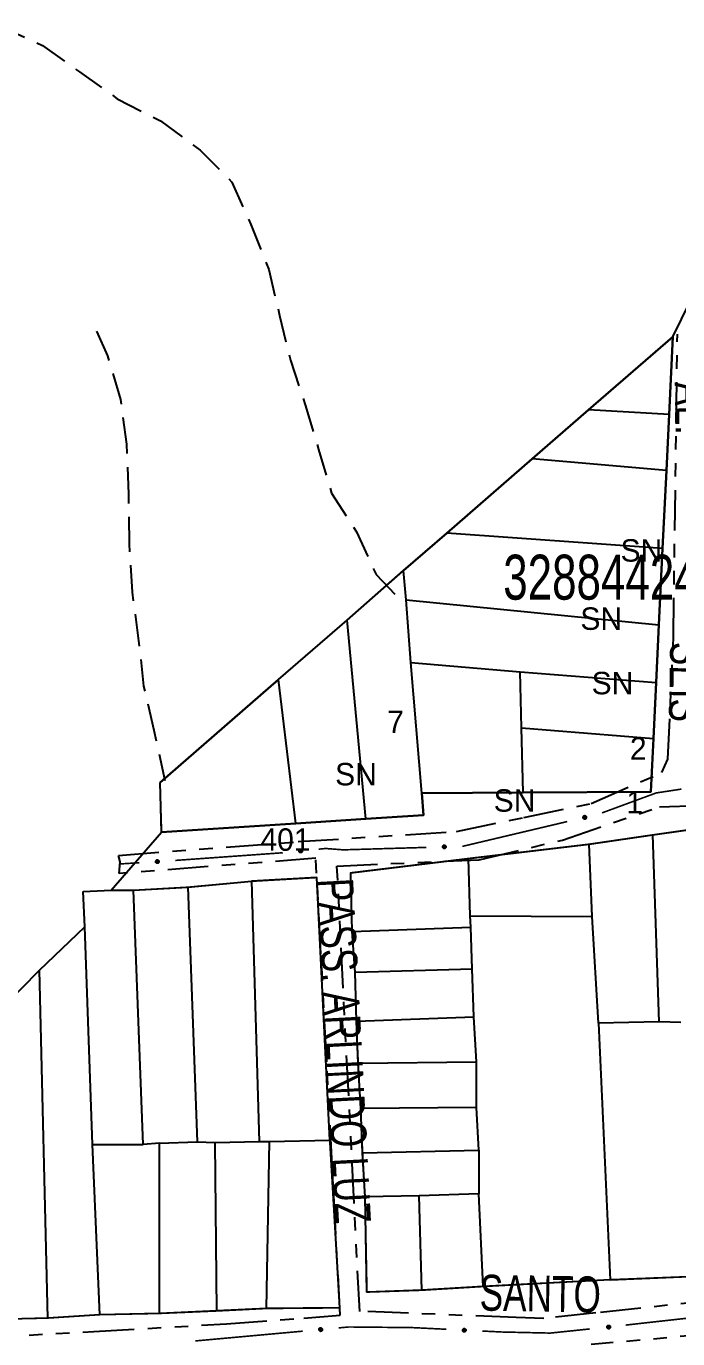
# Model space of a CAD drawing. Extents: x 203604 to 204690, y 4848469 to 4850418.
# Drawn here: x 204225.5 to 204298, y 4848665.4 to 4848811.4 of the extents above; entities that cross this region are included whole.
import ezdxf
from ezdxf.enums import TextEntityAlignment as Align

# ---------------------------------------------------------------- set-up
doc = ezdxf.new("R2010")
doc.units = 0
doc.header["$LTSCALE"] = 1.5
doc.header["$MEASUREMENT"] = 0
doc.linetypes.add('TRACO_15', pattern=[3, 2, -1])
doc.linetypes.add('TRACO_25', pattern=[8, 3, -1, 1, -1, 1, -1])
for name, color, linetype in [('CD_MALHA_LOTES', 7, 'CONTINUOUS'), ('CD_TXT_QUADRA', 2, 'CONTINUOUS'), ('RU-QUADRA', 210, 'CONTINUOUS'), ('SV-CAMINHO-TRILHA', 20, 'CONTINUOUS'), ('SV-EIXO-RUA-N-PAV', 6, 'CONTINUOUS'), ('SV-RUA-NAO-PAV', 7, 'CONTINUOUS'), ('SV-TXT-RUA-N-PAV', 7, 'CONTINUOUS'), ('SV-TXT-VIA-ATUAL', 250, 'CONTINUOUS'), ('Th_NmrPort', 7, 'CONTINUOUS')]:
    doc.layers.add(name, color=color, linetype=linetype)
doc.styles.add('ARIAL', font='ARIAL.SHX')

msp = doc.modelspace()

# ---------------------------------------------------------------- linework, layer by layer
at = {"layer": 'CD_MALHA_LOTES', "linetype": 'Continuous', "flags": 128}
for points in [[(204297.42, 4848776.88), (204300.35, 4848782.84)], [(204288.05, 4848768.74), (204297.42, 4848776.88)], [(204297.42, 4848776.88), (204297, 4848768.23)], [(204281.76, 4848763.27), (204288.05, 4848768.74)], [(204297, 4848768.23), (204288.05, 4848768.74)], [(204297, 4848768.23), (204296.7, 4848761.98)], [(204272.28, 4848755.03), (204281.76, 4848763.27)], [(204296.7, 4848761.98), (204281.76, 4848763.27)], [(204296.7, 4848761.98), (204296.28, 4848753.3)], [(204267.46, 4848750.85), (204272.28, 4848755.03)], [(204296.28, 4848753.3), (204272.28, 4848755.03)], [(204296.28, 4848753.3), (204295.88, 4848744.81)], [(204261.17, 4848745.33), (204267.46, 4848750.85)], [(204267.76, 4848747.58), (204267.46, 4848750.85)], [(204267.76, 4848747.58), (204295.88, 4848744.81)], [(204268.28, 4848740.64), (204267.76, 4848747.58)], [(204253.54, 4848738.74), (204261.17, 4848745.33)], [(204263.26, 4848723.23), (204261.17, 4848745.33)], [(204295.88, 4848744.81), (204295.57, 4848738.39)], [(204269.5, 4848726.08), (204268.28, 4848740.64)], [(204268.28, 4848740.64), (204280.42, 4848739.6)], [(204240.37, 4848727.29), (204253.54, 4848738.74)], [(204255.47, 4848722.72), (204253.54, 4848738.74)], [(204280.42, 4848739.6), (204295.57, 4848738.39)], [(204280.58, 4848733.36), (204280.42, 4848739.6)], [(204295.57, 4848738.39), (204295.27, 4848732.16)], [(204280.58, 4848733.36), (204295.27, 4848732.16)], [(204280.77, 4848726.15), (204280.58, 4848733.36)], [(204295.27, 4848732.16), (204294.99, 4848726.25)], [(204240.54, 4848721.74), (204240.37, 4848727.29)], [(204280.77, 4848726.15), (204269.5, 4848726.08)], [(204269.5, 4848726.08), (204269.67, 4848723.65)], [(204294.99, 4848726.25), (204280.77, 4848726.15)], [(204255.47, 4848722.72), (204240.54, 4848721.74)], [(204263.26, 4848723.23), (204255.47, 4848722.72)], [(204269.67, 4848723.65), (204263.26, 4848723.23)], [(204295.201549, 4848721.448782), (204301.501108, 4848722.34872)], [(204234.922801, 4848715.279559), (204240.54, 4848721.74)], [(204288.105891, 4848720.410394), (204295.201549, 4848721.448782)], [(204295.893808, 4848700.646391), (204295.201549, 4848721.448782)], [(204274.676061, 4848718.818197), (204288.105891, 4848720.410394)], [(204288.452021, 4848712.380186), (204288.105891, 4848720.410394)], [(204261.59236, 4848717.226001), (204274.676061, 4848718.818197)], [(204274.883739, 4848712.449412), (204274.676061, 4848718.818197)], [(204257.793527, 4848716.691757), (204250.560315, 4848716.278431)], [(204259.240169, 4848687.48336), (204257.793527, 4848716.691757)], [(204261.730812, 4848710.684151), (204261.59236, 4848717.226001)], [(204231.822853, 4848715.141783), (204234.922801, 4848715.279559)], [(204231.995072, 4848711.215183), (204231.822853, 4848715.141783)], [(204234.922801, 4848715.279559), (204237.402759, 4848715.279559)], [(204237.402759, 4848715.279559), (204243.464879, 4848715.623998)], [(204238.504963, 4848687.001146), (204237.402759, 4848715.279559)], [(204243.464879, 4848715.623998), (204250.560315, 4848716.278431)], [(204243.464879, 4848715.623998), (204244.498195, 4848687.276697)], [(204250.560315, 4848716.278431), (204251.386968, 4848687.345585)], [(204274.952965, 4848711.168732), (204274.883739, 4848712.449412)], [(204274.883739, 4848712.449412), (204288.452021, 4848712.380186)], [(204289.14428, 4848700.507939), (204288.452021, 4848712.380186)], [(204226.966268, 4848706.393042), (204231.995072, 4848711.215183)], [(204232.856169, 4848687.001146), (204231.995072, 4848711.215183)], [(204261.730812, 4848710.684151), (204274.952965, 4848711.168732)], [(204262.076942, 4848706.184465), (204261.730812, 4848710.684151)], [(204275.091416, 4848706.530595), (204274.952965, 4848711.168732)], [(204220.973036, 4848700.330922), (204226.966268, 4848706.393042)], [(204227.861809, 4848667.678138), (204226.966268, 4848706.393042)], [(204262.076942, 4848706.184465), (204275.091416, 4848706.530595)], [(204262.215394, 4848700.715617), (204262.076942, 4848706.184465)], [(204275.299094, 4848701.200198), (204275.091416, 4848706.530595)], [(204262.215394, 4848700.715617), (204275.299094, 4848701.200198)], [(204262.423072, 4848696.042867), (204262.215394, 4848700.715617)], [(204275.575998, 4848696.181319), (204275.299094, 4848701.200198)], [(204295.893808, 4848700.646391), (204289.14428, 4848700.507939)], [(204289.14428, 4848700.507939), (204290.459573, 4848671.952244)], [(204298.316715, 4848700.577165), (204295.893808, 4848700.646391)], [(204262.423072, 4848696.042867), (204275.575998, 4848696.181319)], [(204262.699975, 4848690.989374), (204262.423072, 4848696.042867)], [(204275.575998, 4848691.127826), (204275.575998, 4848696.181319)], [(204275.575998, 4848691.127826), (204262.699975, 4848690.989374)], [(204262.907653, 4848686.074333), (204262.699975, 4848690.989374)], [(204275.852902, 4848686.351237), (204275.575998, 4848691.127826)], [(204240.296044, 4848687.138922), (204244.498195, 4848687.276697)], [(204244.498195, 4848687.276697), (204246.495939, 4848687.207809)], [(204246.495939, 4848687.207809), (204251.386968, 4848687.345585)], [(204246.702602, 4848668.470347), (204246.495939, 4848687.207809)], [(204251.386968, 4848687.345585), (204252.558059, 4848687.345585)], [(204252.213621, 4848668.745898), (204252.558059, 4848687.345585)], [(204252.558059, 4848687.345585), (204259.240169, 4848687.48336)], [(204259.240169, 4848687.48336), (204260.342373, 4848668.814786)], [(204233.682822, 4848668.057021), (204232.856169, 4848687.001146)], [(204232.856169, 4848687.001146), (204238.504963, 4848687.001146)], [(204240.296044, 4848687.138922), (204238.504963, 4848687.001146)], [(204240.296044, 4848668.194796), (204240.296044, 4848687.138922)], [(204262.907653, 4848686.074333), (204275.852902, 4848686.351237)], [(204263.184557, 4848681.159292), (204262.907653, 4848686.074333)], [(204275.852902, 4848686.351237), (204275.852902, 4848681.505422)], [(204275.852902, 4848681.505422), (204269.207213, 4848681.297744)], [(204276.337483, 4848671.190758), (204275.852902, 4848681.505422)], [(204269.207213, 4848681.297744), (204263.184557, 4848681.159292)], [(204263.392235, 4848670.567725), (204263.184557, 4848681.159292)], [(204269.484116, 4848670.775403), (204269.207213, 4848681.297744)], [(204276.337483, 4848671.190758), (204269.484116, 4848670.775403)], [(204290.459573, 4848671.952244), (204276.337483, 4848671.190758)], [(204290.459573, 4848671.952244), (204299.285878, 4848672.298373)], [(204269.484116, 4848670.775403), (204263.392235, 4848670.567725)], [(204246.702602, 4848668.470347), (204240.296044, 4848668.194796)], [(204252.213621, 4848668.745898), (204246.702602, 4848668.470347)], [(204260.342373, 4848668.814786), (204252.213621, 4848668.745898)], [(204227.861809, 4848667.678138), (204222.006352, 4848667.540363)], [(204233.682822, 4848668.057021), (204227.861809, 4848667.678138)], [(204240.296044, 4848668.194796), (204233.682822, 4848668.057021)]]:
    msp.add_lwpolyline(points, dxfattribs=at)
at = {"layer": 'RU-QUADRA', "linetype": 'Continuous'}
for points in [[(204297.42, 4848776.88, 0.18, 0.18, 0), (204300.35, 4848782.84, 0.18, 0.18, 0)], [(204261.17, 4848745.33, 0.18, 0.18, 0), (204267.46, 4848750.85, 0.18, 0.18, 0)], [(204253.54, 4848738.74, 0.18, 0.18, 0), (204261.17, 4848745.33, 0.18, 0.18, 0)], [(204240.54, 4848721.74, 0.18, 0.18, 0), (204240.37, 4848727.29, 0.18, 0.18, 0)], [(204222.006352, 4848667.540363, 0.18, 0.18, 0), (204227.861809, 4848667.678138, 0.18, 0.18, 0), (204233.682822, 4848668.057021, 0.18, 0.18, 0), (204240.296044, 4848668.194796, 0.18, 0.18, 0), (204246.702602, 4848668.470347, 0.18, 0.18, 0), (204252.213621, 4848668.745898, 0.18, 0.18, 0), (204260.342373, 4848668.814786, 0.18, 0.18, 0), (204259.240169, 4848687.48336, 0.18, 0.18, 0), (204257.793527, 4848716.691757, 0.18, 0.18, 0), (204250.560315, 4848716.278431, 0.18, 0.18, 0), (204243.464879, 4848715.623998, 0.18, 0.18, 0), (204237.402759, 4848715.279559, 0.18, 0.18, 0), (204234.922801, 4848715.279559, 0.18, 0.18, 0), (204240.54, 4848721.74, 0.18, 0.18, 0)]]:
    msp.add_lwpolyline(points, format="xyseb", dxfattribs=at)
at = {"layer": 'RU-QUADRA', "linetype": 'Continuous', "flags": 128}
msp.add_lwpolyline([(204240.54, 4848721.74), (204255.47, 4848722.72), (204263.26, 4848723.23), (204269.67, 4848723.65), (204269.5, 4848726.08), (204280.77, 4848726.15), (204294.99, 4848726.25), (204295.27, 4848732.16), (204295.57, 4848738.39), (204295.88, 4848744.81), (204296.28, 4848753.3), (204296.7, 4848761.98), (204297, 4848768.23), (204297.42, 4848776.88)], dxfattribs=at)
at = {"layer": 'RU-QUADRA', "linetype": 'Continuous'}
for points in [[(204297.42, 4848776.88), (204288.05, 4848768.74)], [(204288.05, 4848768.74), (204281.76, 4848763.27)], [(204281.76, 4848763.27), (204272.28, 4848755.03)], [(204272.28, 4848755.03), (204267.46, 4848750.85)], [(204253.54, 4848738.74), (204240.37, 4848727.29)]]:
    msp.add_lwpolyline(points, dxfattribs=at)
at = {"layer": 'RU-QUADRA', "linetype": 'Continuous', "const_width": 0.18, "flags": 128}
msp.add_lwpolyline([(204301.501108, 4848722.34872), (204295.201549, 4848721.448782), (204288.105891, 4848720.410394), (204274.676061, 4848718.818197), (204261.59236, 4848717.226001), (204261.730812, 4848710.684151), (204262.076942, 4848706.184465), (204262.215394, 4848700.715617), (204262.423072, 4848696.042867), (204262.699975, 4848690.989374), (204262.907653, 4848686.074333), (204263.184557, 4848681.159292), (204263.392235, 4848670.567725), (204269.484116, 4848670.775403), (204276.337483, 4848671.190758), (204290.459573, 4848671.952244), (204299.285878, 4848672.298373)], dxfattribs=at)
at = {"layer": 'SV-CAMINHO-TRILHA', "linetype": 'TRACO_15'}
for points in [[(204222.54, 4848811.42, 12.08), (204227.29, 4848809.29, 12.08), (204231.39, 4848806.34, 12), (204235.61, 4848803.35, 11.96), (204240.4, 4848800.9, 11.58), (204244.84, 4848797.64, 11.54), (204248.37, 4848794.08, 11.54), (204250.46, 4848789.36, 11.24), (204252.46, 4848784.35, 11.26), (204253.67, 4848779.22, 10.98), (204254.87, 4848774.26, 10.98), (204256.55, 4848769.19, 10.84), (204258, 4848764.34, 10.84), (204259.46, 4848759.48, 10.84), (204262.22, 4848755.16, 11.02), (204264.4, 4848750.4, 11.11), (204267.41, 4848747.27, 11.11)], [(204240.92, 4848727.46, 11.14), (204239.73, 4848733.05, 11.14), (204238.58, 4848737.98, 11.14), (204238.02, 4848743.03, 11.23), (204237.29, 4848748.46, 11.23), (204236.96, 4848753.83, 11.23), (204236.9, 4848759.37, 11.23), (204236.68, 4848764.91, 11.3), (204236, 4848769.9, 11.37), (204234.56, 4848774.75, 11.46), (204232.78, 4848778.78, 11.46)]]:
    msp.add_polyline3d(points, dxfattribs=at)
at = {"layer": 'SV-EIXO-RUA-N-PAV', "const_width": 0.18}
for points in [[(204298.38, 4848726.54), (204296.146111, 4848726.198159)], [(204295.57, 4848726.11), (204289.548319, 4848723.891983)], [(204296.146111, 4848726.198159), (204295.57, 4848726.11)], [(204285.669226, 4848722.926255), (204274.965259, 4848720.391476)], [(204253.79, 4848719.44), (204242.056525, 4848718.600546)], [(204254.025407, 4848719.463069), (204253.79, 4848719.44)], [(204258.79, 4848719.93), (204258.006336, 4848719.853201)], [(204259.001962, 4848719.91378), (204258.79, 4848719.93)], [(204260.75, 4848719.78), (204259.001962, 4848719.91378)], [(204260.996744, 4848719.787243), (204260.75, 4848719.78)], [(204269.992866, 4848720.051439), (204260.996744, 4848719.787243)], [(204274.03, 4848720.17), (204273.991142, 4848720.168859)], [(204274.965259, 4848720.391476), (204274.03, 4848720.17)], [(204236.068598, 4848718.220517), (204235.9, 4848718.21)], [(204238.064718, 4848718.345046), (204236.068598, 4848718.220517)], [(204260.23351, 4848666.585775), (204261.229403, 4848666.67631)], [(204261.229403, 4848666.67631), (204261.38, 4848666.69)], [(204261.38, 4848666.69), (204268.228445, 4848666.622088)], [(204292.167949, 4848666.899978), (204301.112212, 4848667.900059)], [(204244.299218, 4848665.137202), (204256.249937, 4848666.223631)], [(204268.228445, 4848666.622088), (204268.44, 4848666.62)], [(204268.44, 4848666.62), (204272.223877, 4848666.434218)], [(204276.219064, 4848666.23806), (204278.216658, 4848666.139982)], [(204278.216658, 4848666.139982), (204278.42, 4848666.13)], [(204278.42, 4848666.13), (204283.215211, 4848666.022641)], [(204283.215211, 4848666.022641), (204283.78, 4848666.01)], [(204283.78, 4848666.01), (204288.191071, 4848666.470758)]]:
    msp.add_lwpolyline(points, dxfattribs=at)
at = {"layer": 'SV-EIXO-RUA-N-PAV'}
for points in [[(204287.780582, 4848723.313114), (204287.75549, 4848723.271133), (204287.725341, 4848723.240182), (204287.692765, 4848723.221606), (204287.659698, 4848723.212696), (204287.624843, 4848723.207391), (204287.588521, 4848723.209796), (204287.548799, 4848723.221395), (204287.506509, 4848723.24627), (204287.476833, 4848723.279239), (204287.456912, 4848723.310201), (204287.445637, 4848723.344147), (204287.441051, 4848723.378093), (204287.444796, 4848723.41574), (204287.456944, 4848723.455879), (204287.482985, 4848723.497798), (204287.512751, 4848723.527938), (204287.544732, 4848723.545079), (204287.57893, 4848723.556199), (204287.614579, 4848723.561188), (204287.65022, 4848723.558622), (204287.690612, 4848723.546318), (204287.731646, 4848723.520067), (204287.762046, 4848723.490723), (204287.779631, 4848723.458991), (204287.78982, 4848723.425076), (204287.795566, 4848723.390181), (204287.794669, 4848723.353569), (204287.780582, 4848723.313114)], [(204256.169604, 4848719.562593), (204256.139097, 4848719.524365), (204256.10506, 4848719.497748), (204256.070283, 4848719.48372), (204256.036318, 4848719.479336), (204256.001066, 4848719.478765), (204255.965397, 4848719.486031), (204255.927595, 4848719.502864), (204255.889033, 4848719.533198), (204255.864058, 4848719.569857), (204255.84848, 4848719.603216), (204255.84187, 4848719.638369), (204255.841889, 4848719.672624), (204255.850662, 4848719.709425), (204255.868095, 4848719.747568), (204255.899535, 4848719.785605), (204255.933082, 4848719.811471), (204255.967077, 4848719.824157), (204256.002459, 4848719.830578), (204256.038456, 4848719.83073), (204256.073428, 4848719.823396), (204256.1118, 4848719.805774), (204256.148932, 4848719.774246), (204256.175111, 4848719.741081), (204256.188271, 4848719.707273), (204256.193809, 4848719.672297), (204256.194812, 4848719.636946), (204256.189001, 4848719.600787), (204256.169604, 4848719.562593)], [(204272.138854, 4848720.004333), (204272.105808, 4848719.968278), (204272.070034, 4848719.944047), (204272.03438, 4848719.932426), (204272.000195, 4848719.930371), (204271.964986, 4848719.932208), (204271.929897, 4848719.941892), (204271.893332, 4848719.961267), (204271.856931, 4848719.994163), (204271.834518, 4848720.032442), (204271.821254, 4848720.066787), (204271.817059, 4848720.102309), (204271.819417, 4848720.136483), (204271.830682, 4848720.172599), (204271.850678, 4848720.209462), (204271.884642, 4848720.245265), (204271.919877, 4848720.268779), (204271.954658, 4848720.279115), (204271.990397, 4848720.283106), (204272.02632, 4848720.280799), (204272.060709, 4848720.271094), (204272.097788, 4848720.250894), (204272.132681, 4848720.216904), (204272.156535, 4848720.182029), (204272.167356, 4848720.147402), (204272.170493, 4848720.112129), (204272.16908, 4848720.076792), (204272.160814, 4848720.041114), (204272.138854, 4848720.004333)], [(204240.211093, 4848718.368654), (204240.179253, 4848718.33153), (204240.144296, 4848718.306134), (204240.109044, 4848718.293344), (204240.074946, 4848718.290165), (204240.039695, 4848718.290841), (204240.004306, 4848718.299364), (204239.967123, 4848718.317524), (204239.929658, 4848718.349203), (204239.905996, 4848718.386722), (204239.891608, 4848718.420612), (204239.886246, 4848718.455977), (204239.887476, 4848718.49021), (204239.897545, 4848718.526678), (204239.916317, 4848718.564179), (204239.949083, 4848718.601081), (204239.983524, 4848718.625743), (204240.017946, 4848718.637219), (204240.053534, 4848718.642385), (204240.089513, 4848718.641263), (204240.124204, 4848718.632696), (204240.161928, 4848718.613728), (204240.197922, 4848718.580906), (204240.222911, 4848718.546836), (204240.234867, 4848718.512584), (204240.239164, 4848718.477433), (204240.238916, 4848718.442069), (204240.231829, 4848718.406138), (204240.211093, 4848718.368654)], [(204290.134977, 4848666.783433), (204290.164959, 4848666.822074), (204290.198629, 4848666.849153), (204290.233211, 4848666.863656), (204290.267112, 4848666.868503), (204290.302354, 4848666.869555), (204290.338118, 4848666.862777), (204290.376147, 4848666.846462), (204290.41512, 4848666.816658), (204290.440593, 4848666.780344), (204290.456625, 4848666.7472), (204290.463715, 4848666.712141), (204290.464164, 4848666.677889), (204290.455895, 4848666.640971), (204290.438985, 4848666.602594), (204290.408067, 4848666.564131), (204290.374877, 4848666.537809), (204290.341058, 4848666.52466), (204290.305767, 4848666.517756), (204290.269775, 4848666.517112), (204290.234707, 4848666.523968), (204290.196098, 4848666.541064), (204290.158538, 4848666.572082), (204290.131908, 4848666.604886), (204290.118288, 4848666.638511), (204290.112272, 4848666.673409), (204290.110787, 4848666.708742), (204290.116103, 4848666.744978), (204290.134977, 4848666.783433)], [(204258.088666, 4848666.501323), (204258.119441, 4848666.539336), (204258.153664, 4848666.565712), (204258.188539, 4848666.579496), (204258.222533, 4848666.583641), (204258.257789, 4848666.583964), (204258.293406, 4848666.576448), (204258.331089, 4848666.559349), (204258.369437, 4848666.528746), (204258.394153, 4848666.491912), (204258.409496, 4848666.458444), (204258.415859, 4848666.423245), (204258.415599, 4848666.388991), (204258.406568, 4848666.352253), (204258.388868, 4848666.314234), (204258.357161, 4848666.276418), (204258.323433, 4848666.250789), (204258.28935, 4848666.238342), (204258.253923, 4848666.23217), (204258.217926, 4848666.232271), (204258.183007, 4848666.239851), (204258.14476, 4848666.257741), (204258.10785, 4848666.28953), (204258.081904, 4848666.322878), (204258.068982, 4848666.356777), (204258.06369, 4848666.391792), (204258.062936, 4848666.427149), (204258.069001, 4848666.463267), (204258.088666, 4848666.501323)], [(204274.083361, 4848666.453133), (204274.11913, 4848666.486489), (204274.156692, 4848666.507843), (204274.193147, 4848666.516636), (204274.227388, 4848666.516006), (204274.262345, 4848666.511416), (204274.296567, 4848666.499013), (204274.331502, 4848666.476833), (204274.365214, 4848666.441187), (204274.38456, 4848666.40127), (204274.395093, 4848666.365991), (204274.396492, 4848666.33025), (204274.391464, 4848666.296365), (204274.377405, 4848666.261243), (204274.354582, 4848666.226059), (204274.317918, 4848666.193028), (204274.280949, 4848666.172346), (204274.245465, 4848666.164767), (204274.209524, 4848666.163588), (204274.173892, 4848666.168701), (204274.140368, 4848666.18107), (204274.104985, 4848666.204113), (204274.072862, 4848666.240732), (204274.051814, 4848666.277369), (204274.043738, 4848666.312737), (204274.043375, 4848666.348148), (204274.047552, 4848666.383265), (204274.058587, 4848666.418186), (204274.083361, 4848666.453133)]]:
    msp.add_lwpolyline(points, close=True, dxfattribs=at)
for points in [[(204287.762046, 4848723.490723), (204287.441051, 4848723.378093)], [(204287.731646, 4848723.520067), (204287.444796, 4848723.41574)], [(204287.779631, 4848723.458991), (204287.445637, 4848723.344147)], [(204287.767284, 4848723.474806), (204287.446165, 4848723.362303)], [(204287.744503, 4848723.50587), (204287.447284, 4848723.399027)], [(204287.782098, 4848723.441855), (204287.452383, 4848723.330122)], [(204287.707745, 4848723.530819), (204287.453715, 4848723.437009)], [(204287.78982, 4848723.425076), (204287.456912, 4848723.310201)], [(204287.690612, 4848723.546318), (204287.456944, 4848723.455879)], [(204287.78926, 4848723.40569), (204287.472124, 4848723.294131)], [(204287.795566, 4848723.390181), (204287.476833, 4848723.279239)], [(204287.665606, 4848723.548886), (204287.477407, 4848723.479078)], [(204287.65022, 4848723.558622), (204287.482985, 4848723.497798)], [(204287.790482, 4848723.370923), (204287.496233, 4848723.263381)], [(204287.628323, 4848723.558286), (204287.503999, 4848723.514823)], [(204287.794669, 4848723.353569), (204287.506509, 4848723.24627)], [(204287.614579, 4848723.561188), (204287.512751, 4848723.527938)], [(204287.786393, 4848723.334898), (204287.53065, 4848723.236475)], [(204287.780582, 4848723.313114), (204287.548799, 4848723.221395)], [(204287.765985, 4848723.290802), (204287.575759, 4848723.21771)], [(204287.75549, 4848723.271133), (204287.588521, 4848723.209796)], [(204287.73838, 4848723.253415), (204287.615069, 4848723.211594)], [(204287.725341, 4848723.240182), (204287.624843, 4848723.207391)], [(204256.188271, 4848719.707273), (204255.84187, 4848719.638369)], [(204256.175111, 4848719.741081), (204255.841889, 4848719.672624)], [(204256.178162, 4848719.724604), (204255.844835, 4848719.65629)], [(204256.188413, 4848719.689961), (204255.846671, 4848719.623565)], [(204256.193809, 4848719.672297), (204255.84848, 4848719.603216)], [(204256.148932, 4848719.774246), (204255.850662, 4848719.709425)], [(204256.159764, 4848719.758449), (204255.85088, 4848719.69253)], [(204256.190648, 4848719.653162), (204255.861394, 4848719.585247)], [(204256.126694, 4848719.788113), (204255.862358, 4848719.729303)], [(204256.194812, 4848719.636946), (204255.864058, 4848719.569857)], [(204256.1118, 4848719.805774), (204255.868095, 4848719.747568)], [(204256.187185, 4848719.618546), (204255.881151, 4848719.551536)], [(204256.189001, 4848719.600787), (204255.889033, 4848719.533198)], [(204256.087365, 4848719.81168), (204255.891491, 4848719.767805)], [(204256.073428, 4848719.823396), (204255.899535, 4848719.785605)], [(204256.17829, 4848719.583397), (204255.911638, 4848719.520247)], [(204256.051685, 4848719.826007), (204255.922646, 4848719.799651)], [(204256.169604, 4848719.562593), (204255.927595, 4848719.502864)], [(204256.038456, 4848719.83073), (204255.933082, 4848719.811471)], [(204256.15214, 4848719.542445), (204255.953815, 4848719.495588)], [(204256.139097, 4848719.524365), (204255.965397, 4848719.486031)], [(204256.11976, 4848719.509108), (204255.991946, 4848719.484243)], [(204256.10506, 4848719.497748), (204256.001066, 4848719.478765)], [(204272.167356, 4848720.147402), (204271.817059, 4848720.102309)], [(204272.156535, 4848720.182029), (204271.819417, 4848720.136483)], [(204272.166315, 4848720.13012), (204271.820837, 4848720.087212)], [(204272.158454, 4848720.165382), (204271.82124, 4848720.119986)], [(204272.170493, 4848720.112129), (204271.821254, 4848720.066787)], [(204272.142409, 4848720.200404), (204271.829746, 4848720.155729)], [(204272.132681, 4848720.216904), (204271.830682, 4848720.172599)], [(204272.166033, 4848720.093254), (204271.83291, 4848720.047978)], [(204272.16908, 4848720.076792), (204271.834518, 4848720.032442)], [(204272.111442, 4848720.232257), (204271.843708, 4848720.191632)], [(204272.160215, 4848720.058955), (204271.850319, 4848720.012996)], [(204272.097788, 4848720.250894), (204271.850678, 4848720.209462)], [(204272.160814, 4848720.041114), (204271.856931, 4848719.994163)], [(204272.073814, 4848720.258454), (204271.875401, 4848720.228055)], [(204272.148941, 4848720.024496), (204271.878599, 4848719.979699)], [(204272.060709, 4848720.271094), (204271.884642, 4848720.245265)], [(204272.138854, 4848720.004333), (204271.893332, 4848719.961267)], [(204272.039195, 4848720.275184), (204271.908658, 4848720.257699)], [(204272.120056, 4848719.985425), (204271.918994, 4848719.952218)], [(204272.02632, 4848720.280799), (204271.919877, 4848720.268779)], [(204272.105808, 4848719.968278), (204271.929897, 4848719.941892)], [(204272.085475, 4848719.954377), (204271.956261, 4848719.938296)], [(204272.070034, 4848719.944047), (204271.964986, 4848719.932208)], [(204240.234867, 4848718.512584), (204239.886246, 4848718.455977)], [(204240.222911, 4848718.546836), (204239.887476, 4848718.49021)], [(204240.225378, 4848718.530261), (204239.889842, 4848718.473782)], [(204240.234396, 4848718.495277), (204239.890519, 4848718.441012)], [(204240.239164, 4848718.477433), (204239.891608, 4848718.420612)], [(204240.208188, 4848718.564735), (204239.897166, 4848718.509785)], [(204240.197922, 4848718.580906), (204239.897545, 4848718.526678)], [(204240.235328, 4848718.458422), (204239.903878, 4848718.402197)], [(204240.238916, 4848718.442069), (204239.905996, 4848718.386722)], [(204240.176188, 4848718.595551), (204239.909938, 4848718.546129)], [(204240.161928, 4848718.613728), (204239.916317, 4848718.564179)], [(204240.230643, 4848718.42395), (204239.922429, 4848718.367808)], [(204240.231829, 4848718.406138), (204239.929658, 4848718.349203)], [(204240.137718, 4848718.620495), (204239.940414, 4848718.583577)], [(204240.124204, 4848718.632696), (204239.949083, 4848718.601081)], [(204240.22051, 4848718.389138), (204239.951791, 4848718.335461)], [(204240.211093, 4848718.368654), (204239.967123, 4848718.317524)], [(204240.102567, 4848718.636075), (204239.972676, 4848718.6143)], [(204240.089513, 4848718.641263), (204239.983524, 4848718.625743)], [(204240.192928, 4848718.349137), (204239.993069, 4848718.309325)], [(204240.179253, 4848718.33153), (204240.004306, 4848718.299364)], [(204240.159388, 4848718.316967), (204240.030775, 4848718.296638)], [(204240.144296, 4848718.306134), (204240.039695, 4848718.290841)], [(204290.110787, 4848666.708742), (204290.440593, 4848666.780344)], [(204290.112272, 4848666.673409), (204290.456625, 4848666.7472)], [(204290.115172, 4848666.692585), (204290.443467, 4848666.764991)], [(204290.116103, 4848666.744978), (204290.41512, 4848666.816658)], [(204290.118162, 4848666.727245), (204290.423252, 4848666.79843)], [(204290.126576, 4848666.762512), (204290.39234, 4848666.829299)], [(204290.134977, 4848666.783433), (204290.376147, 4848666.846462)], [(204290.152164, 4848666.803817), (204290.34983, 4848666.853379)], [(204290.164959, 4848666.822074), (204290.338118, 4848666.862777)], [(204290.184086, 4848666.837593), (204290.311548, 4848666.864202)], [(204290.198629, 4848666.849153), (204290.302354, 4848666.869555)], [(204258.062936, 4848666.427149), (204258.394153, 4848666.491912)], [(204258.06369, 4848666.391792), (204258.409496, 4848666.458444)], [(204258.066986, 4848666.410905), (204258.396709, 4848666.476503)], [(204258.068963, 4848666.37409), (204258.411163, 4848666.438083)], [(204258.068982, 4848666.356777), (204258.415859, 4848666.423245)], [(204258.069001, 4848666.463267), (204258.369437, 4848666.528746)], [(204258.070692, 4848666.445495), (204258.37719, 4848666.510353)], [(204258.078969, 4848666.339376), (204258.412769, 4848666.405345)], [(204258.079834, 4848666.48058), (204258.346923, 4848666.541855)], [(204258.081904, 4848666.322878), (204258.415599, 4848666.388991)], [(204258.088666, 4848666.501323), (204258.331089, 4848666.559349)], [(204258.097129, 4848666.305403), (204258.406469, 4848666.369149)], [(204258.106271, 4848666.521348), (204258.30492, 4848666.56681)], [(204258.10785, 4848666.28953), (204258.406568, 4848666.352253)], [(204258.119441, 4848666.539336), (204258.293406, 4848666.576448)], [(204258.12999, 4848666.275507), (204258.394732, 4848666.332458)], [(204258.138885, 4848666.554456), (204258.266871, 4848666.578422)], [(204258.14476, 4848666.257741), (204258.388868, 4848666.314234)], [(204258.153664, 4848666.565712), (204258.257789, 4848666.583964)], [(204258.169152, 4848666.251664), (204258.36533, 4848666.294161)], [(204258.183007, 4848666.239851), (204258.357161, 4848666.276418)], [(204258.204731, 4848666.237087), (204258.333952, 4848666.262535)], [(204258.217926, 4848666.232271), (204258.323433, 4848666.250789)], [(204274.043375, 4848666.348148), (204274.395093, 4848666.365991)], [(204274.043738, 4848666.312737), (204274.396492, 4848666.33025)], [(204274.04613, 4848666.329884), (204274.393908, 4848666.345597)], [(204274.047552, 4848666.383265), (204274.38456, 4848666.40127)], [(204274.0493, 4848666.366615), (204274.384945, 4848666.385656)], [(204274.051205, 4848666.294115), (204274.390939, 4848666.312955)], [(204274.051814, 4848666.277369), (204274.391464, 4848666.296365)], [(204274.057787, 4848666.400352), (204274.37033, 4848666.421893)], [(204274.058587, 4848666.418186), (204274.365214, 4848666.441187)], [(204274.064457, 4848666.257944), (204274.379659, 4848666.277988)], [(204274.071726, 4848666.433822), (204274.344746, 4848666.457304)], [(204274.072862, 4848666.240732), (204274.377405, 4848666.261243)], [(204274.083361, 4848666.453133), (204274.331502, 4848666.476833)], [(204274.092834, 4848666.223762), (204274.362927, 4848666.243289)], [(204274.103583, 4848666.470511), (204274.306627, 4848666.487865)], [(204274.104985, 4848666.204113), (204274.354582, 4848666.226059)], [(204274.11913, 4848666.486489), (204274.296567, 4848666.499013)], [(204274.128293, 4848666.194698), (204274.328479, 4848666.20946)], [(204274.140368, 4848666.18107), (204274.317918, 4848666.193028)], [(204274.14049, 4848666.498754), (204274.270566, 4848666.504663)], [(204274.156692, 4848666.507843), (204274.262345, 4848666.511416)], [(204274.161496, 4848666.175308), (204274.293001, 4848666.182513)], [(204274.173892, 4848666.168701), (204274.280949, 4848666.172346)], [(204290.11791, 4848666.65582), (204290.458713, 4848666.726878)], [(204290.118288, 4848666.638511), (204290.463715, 4848666.712141)], [(204290.128632, 4848666.62132), (204290.460996, 4848666.694181)], [(204290.131908, 4848666.604886), (204290.464164, 4848666.677889)], [(204290.147491, 4848666.58773), (204290.455446, 4848666.657862)], [(204290.158538, 4848666.572082), (204290.455895, 4848666.640971)], [(204290.180964, 4848666.55852), (204290.444471, 4848666.620936)], [(204290.196098, 4848666.541064), (204290.438985, 4848666.602594)], [(204290.220611, 4848666.535492), (204290.415868, 4848666.582039)], [(204290.234707, 4848666.523968), (204290.408067, 4848666.564131)], [(204290.256483, 4848666.521654), (204290.38515, 4848666.549771)], [(204290.269775, 4848666.517112), (204290.374877, 4848666.537809)]]:
    msp.add_lwpolyline(points, dxfattribs=at)
at = {"layer": 'SV-RUA-NAO-PAV', "linetype": 'TRACO_25'}
for points in [[(204219.8, 4848665.47, 11.09), (204233.01, 4848666.18, 11.07), (204247.76, 4848667.04, 11.07), (204256.35, 4848667.66, 11.08), (204260.41, 4848668, 11.08), (204259.52, 4848684.66, 11.09), (204258.91, 4848696.21, 11.09), (204257.7, 4848718.84, 11.09), (204235.82, 4848717.14, 10.97), (204235.93, 4848718.43, 11), (204235.76, 4848719.16, 11.01), (204255.72, 4848720.69, 11.21), (204273.34, 4848721.83, 11.24), (204280.85, 4848723.39, 11.24), (204288.35, 4848724.93, 11.24), (204296.21, 4848728.38, 11.24), (204296.87, 4848729.88, 11.66), (204297.49, 4848743.32, 11.67), (204297.93, 4848777.15, 12.54)], [(204416.66, 4848676.01, 11.73), (204413.14, 4848675.11, 11.71), (204396.34, 4848674.39, 11.73), (204372.98, 4848673.43, 11.66), (204348.43, 4848672.38, 11.43), (204323.2, 4848670.9, 11.35), (204305.78, 4848670.07, 11.31), (204288.84, 4848668.25, 11.31), (204283.06, 4848667.64, 11.31), (204279.99, 4848667.75, 11.15), (204262.58, 4848668.43, 11.08), (204260.05, 4848717.98, 11.24), (204275.86, 4848718.68, 11.24), (204285.15, 4848720.87, 11.24), (204295.93, 4848724.57, 11.5), (204318.29, 4848725.22, 11.5), (204338.75, 4848725.65, 11.69), (204369.86, 4848725.6, 12.35), (204413.02, 4848728.56, 12.66), (204415.12, 4848727.99, 12.67)], [(204304.71, 4848653.75, 10.51), (204305.5, 4848666.41, 11.76), (204302.74, 4848666.01, 10.88), (204288.34, 4848664.74, 10.8)]]:
    msp.add_polyline3d(points, dxfattribs=at)

# ---------------------------------------------------------------- texts
at = {"layer": 'CD_TXT_QUADRA', "style": 'ARIAL', "width": 0.7}
msp.add_text('328844243', height=5, dxfattribs=at).set_placement((204278.55, 4848747.62))
at = {"layer": 'SV-TXT-RUA-N-PAV', "style": 'ARIAL', "width": 0.7}
for s, rotation, p in [('AL.', 271, (204297.63, 4848771.81)), ('SEIS', 269, (204297.14, 4848742.94)), ('SANTO', 359, (204275.91, 4848668.52))]:
    msp.add_text(s, height=4, rotation=rotation, dxfattribs=at).set_placement(p)
at = {"layer": 'SV-TXT-VIA-ATUAL', "style": 'ARIAL', "width": 0.7}
msp.add_text('PASS. ARLINDO LUZ', height=4, rotation=273, dxfattribs=at).set_placement((204257.837766, 4848716.52144))
at = {"layer": 'Th_NmrPort', "color": 1}
for s, p in [('SN', (204291.602467, 4848753.095742)), ('SN', (204287.132467, 4848745.505742)), ('SN', (204288.382467, 4848738.335742)), ('7', (204265.648066, 4848734.016265)), ('2', (204292.642467, 4848731.065742)), ('SN', (204259.842911, 4848728.200636)), ('SN', (204277.487194, 4848725.269077)), ('1', (204292.243009, 4848725.093837)), ('401', (204251.532911, 4848720.920636))]:
    msp.add_text(s, height=2.5, dxfattribs=at).set_placement(p, align=Align.MIDDLE_LEFT)

doc.saveas('drawing.dxf')
